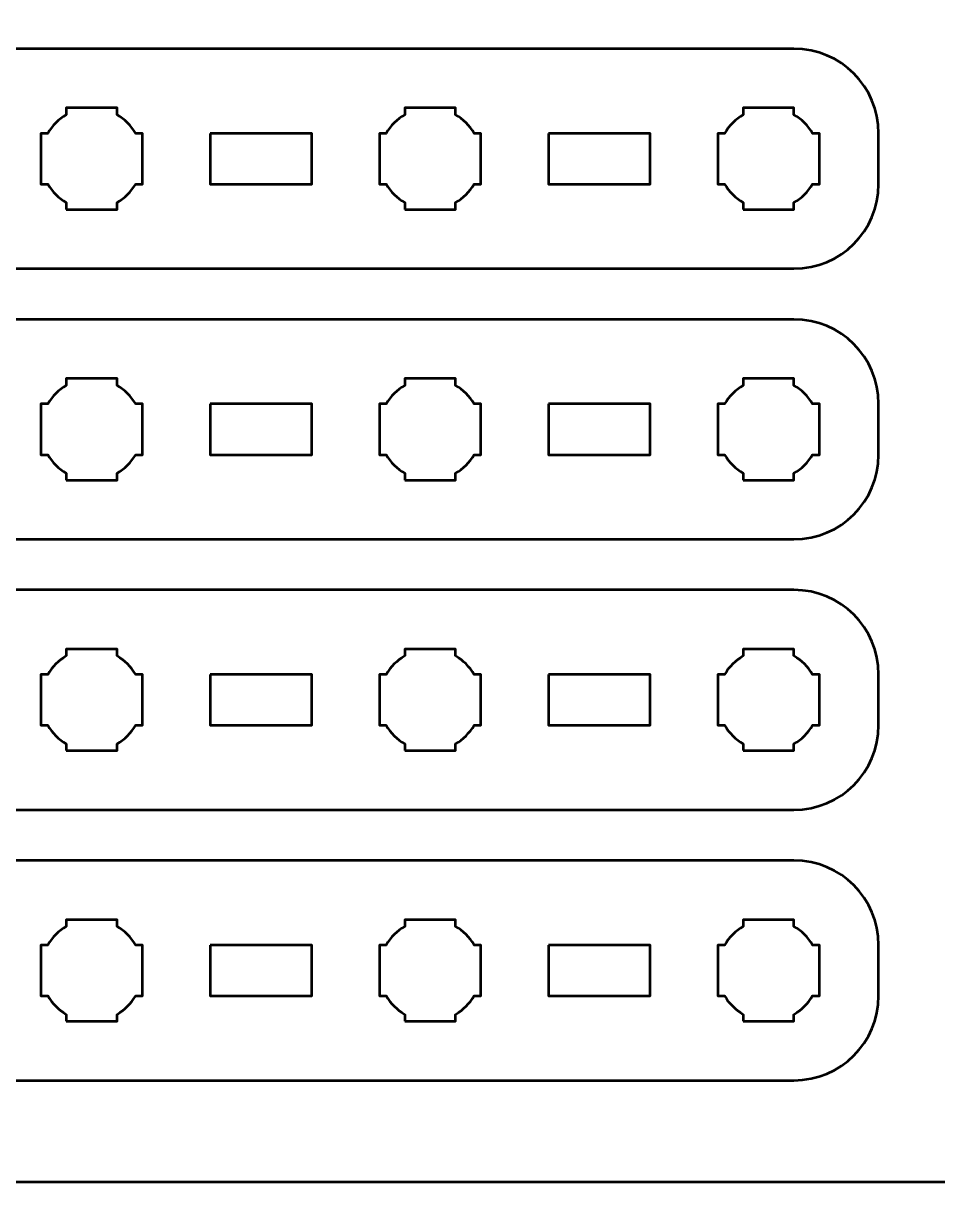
# Model space of a CAD drawing. Header units: centimetres. Extents: x -21 to 0, y -29.7 to 0.
# Drawn here: x -15.91 to -10.5, y -29.7 to -22.85 of the extents above; entities that cross this region are included whole.
import ezdxf

# ---------------------------------------------------------------- set-up
doc = ezdxf.new("R2010")
doc.units = ezdxf.units.CM
doc.header["$MEASUREMENT"] = 0
doc.layers.add('Layer 1', color=7, linetype='Continuous')

msp = doc.modelspace()

# ---------------------------------------------------------------- linework, layer by layer
at = {"layer": 'Layer 1', "color": 1, "lineweight": 53}
msp.add_open_spline([(-21.00003, -29.19995), (-21.00003, -29.19995), (-21.00003, -5.89992), (-21.00003, -5.89992), (-21.00003, -5.89992), (-21.00003, -5.81709), (-20.93286, -5.74992), (-20.85003, -5.74992), (-20.85003, -5.74992), (-20.7672, -5.74992), (-20.70003, -5.68275), (-20.70003, -5.59992), (-20.70003, -5.59992), (-20.70003, -5.51709), (-20.7672, -5.44992), (-20.85003, -5.44992), (-20.85003, -5.44992), (-20.93286, -5.44992), (-21.00003, -5.38275), (-21.00003, -5.29992), (-21.00003, -5.29992), (-21.00003, -5.21709), (-20.93286, -5.14992), (-20.85003, -5.14992), (-20.85003, -5.14992), (-20.7672, -5.14992), (-20.70003, -5.08275), (-20.70003, -4.99992), (-20.70003, -4.99992), (-20.70003, -4.91709), (-20.7672, -4.84992), (-20.85003, -4.84992), (-20.85003, -4.84992), (-20.93286, -4.84992), (-21.00003, -4.78275), (-21.00003, -4.69992), (-21.00003, -4.69992), (-21.00003, -4.61709), (-20.93286, -4.54992), (-20.85003, -4.54992), (-20.85003, -4.54992), (-20.7672, -4.54992), (-20.70003, -4.48275), (-20.70003, -4.39992), (-20.70003, -4.39992), (-20.70003, -4.31709), (-20.7672, -4.24992), (-20.85003, -4.24992), (-20.85003, -4.24992), (-20.93286, -4.24992), (-21.00003, -4.18275), (-21.00003, -4.09992), (-21.00003, -4.09992), (-21.00003, -4.01709), (-20.93286, -3.94992), (-20.85003, -3.94992), (-20.85003, -3.94992), (-20.7672, -3.94992), (-20.70003, -3.88275), (-20.70003, -3.79992), (-20.70003, -3.79992), (-20.70003, -3.71709), (-20.7672, -3.64992), (-20.85003, -3.64992), (-20.85003, -3.64992), (-20.93286, -3.64992), (-21.00003, -3.58275), (-21.00003, -3.49992), (-21.00003, -3.49992), (-21.00003, -3.41709), (-20.93286, -3.34992), (-20.85003, -3.34992), (-20.85003, -3.34992), (-20.7672, -3.34992), (-20.70003, -3.28275), (-20.70003, -3.19992), (-20.70003, -3.19992), (-20.70003, -3.11709), (-20.7672, -3.04992), (-20.85003, -3.04992), (-20.85003, -3.04992), (-20.93286, -3.04992), (-21.00003, -2.98275), (-21.00003, -2.89992), (-21.00003, -2.89992), (-21.00003, -2.81709), (-20.93286, -2.74992), (-20.85003, -2.74992), (-20.85003, -2.74992), (-20.7672, -2.74992), (-20.70003, -2.68275), (-20.70003, -2.59992), (-20.70003, -2.59992), (-20.70003, -2.51709), (-20.7672, -2.44992), (-20.85003, -2.44992), (-20.85003, -2.44992), (-20.93286, -2.44992), (-21.00003, -2.38275), (-21.00003, -2.29992), (-21.00003, -2.29992), (-21.00003, -2.21709), (-20.93286, -2.14992), (-20.85003, -2.14992), (-20.85003, -2.14992), (-20.7672, -2.14992), (-20.70003, -2.08275), (-20.70003, -1.99992), (-20.70003, -1.99992), (-20.70003, -1.91709), (-20.7672, -1.84992), (-20.85003, -1.84992), (-20.85003, -1.84992), (-20.93286, -1.84992), (-21.00003, -1.78275), (-21.00003, -1.69992), (-21.00003, -1.69992), (-21.00003, -1.61709), (-20.93286, -1.54992), (-20.85003, -1.54992), (-20.85003, -1.54992), (-20.7672, -1.54992), (-20.70003, -1.48275), (-20.70003, -1.39992), (-20.70003, -1.39992), (-20.70003, -1.31709), (-20.7672, -1.24992), (-20.85003, -1.24992), (-20.85003, -1.24992), (-20.93286, -1.24992), (-21.00003, -1.18275), (-21.00003, -1.09992), (-21.00003, -1.09992), (-21.00003, -1.09992), (-21.00003, -0.49992), (-21.00003, -0.49992), (-21.00003, -0.49992), (-21.00003, -0.22295), (-20.77694, 0.00004), (-20.49994, 0.00004), (-20.49994, 0.00004), (-20.49994, 0.00004), (-0.50008, 0.00004), (-0.50008, 0.00004), (-0.50008, 0.00004), (-0.22294, 0.00004), (0.00002, -0.22295), (0.00002, -0.49992), (0.00002, -0.49992), (0.00002, -0.49992), (0.00002, -29.19995), (0.00002, -29.19995), (0.00002, -29.19995), (0.00002, -29.47695), (-0.22294, -29.70004), (-0.50008, -29.70004), (-0.50008, -29.70004), (-0.50008, -29.70004), (-20.49994, -29.70004), (-20.49994, -29.70004), (-20.49994, -29.70004), (-20.77694, -29.70004), (-21.00003, -29.47695), (-21.00003, -29.19995)], degree=3, knots=[0, 0, 0, 0, 0.0243902, 0.0243902, 0.0243902, 0.0243902, 0.0487805, 0.0487805, 0.0487805, 0.0487805, 0.0731707, 0.0731707, 0.0731707, 0.0731707, 0.097561, 0.097561, 0.097561, 0.097561, 0.1219512, 0.1219512, 0.1219512, 0.1219512, 0.1463415, 0.1463415, 0.1463415, 0.1463415, 0.1707317, 0.1707317, 0.1707317, 0.1707317, 0.195122, 0.195122, 0.195122, 0.195122, 0.2195122, 0.2195122, 0.2195122, 0.2195122, 0.2439024, 0.2439024, 0.2439024, 0.2439024, 0.2682927, 0.2682927, 0.2682927, 0.2682927, 0.2926829, 0.2926829, 0.2926829, 0.2926829, 0.3170732, 0.3170732, 0.3170732, 0.3170732, 0.3414634, 0.3414634, 0.3414634, 0.3414634, 0.3658537, 0.3658537, 0.3658537, 0.3658537, 0.3902439, 0.3902439, 0.3902439, 0.3902439, 0.4146341, 0.4146341, 0.4146341, 0.4146341, 0.4390244, 0.4390244, 0.4390244, 0.4390244, 0.4634146, 0.4634146, 0.4634146, 0.4634146, 0.4878049, 0.4878049, 0.4878049, 0.4878049, 0.5121951, 0.5121951, 0.5121951, 0.5121951, 0.5365854, 0.5365854, 0.5365854, 0.5365854, 0.5609756, 0.5609756, 0.5609756, 0.5609756, 0.5853659, 0.5853659, 0.5853659, 0.5853659, 0.6097561, 0.6097561, 0.6097561, 0.6097561, 0.6341463, 0.6341463, 0.6341463, 0.6341463, 0.6585366, 0.6585366, 0.6585366, 0.6585366, 0.6829268, 0.6829268, 0.6829268, 0.6829268, 0.7073171, 0.7073171, 0.7073171, 0.7073171, 0.7317073, 0.7317073, 0.7317073, 0.7317073, 0.7560976, 0.7560976, 0.7560976, 0.7560976, 0.7804878, 0.7804878, 0.7804878, 0.7804878, 0.804878, 0.804878, 0.804878, 0.804878, 0.8292683, 0.8292683, 0.8292683, 0.8292683, 0.8536585, 0.8536585, 0.8536585, 0.8536585, 0.8780488, 0.8780488, 0.8780488, 0.8780488, 0.902439, 0.902439, 0.902439, 0.902439, 0.9268293, 0.9268293, 0.9268293, 0.9268293, 0.9512195, 0.9512195, 0.9512195, 0.9512195, 0.9756098, 0.9756098, 0.9756098, 0.9756098, 1, 1, 1, 1], dxfattribs=at)
at = {"layer": 'Layer 1', "color": 114, "lineweight": 53}
for points in [[(-19.64996, -22.99999), (-19.64996, -22.99999), (-11.35006, -22.99999), (-11.35006, -22.99999), (-11.35006, -22.99999), (-11.07306, -22.99999), (-10.84996, -23.22308), (-10.84996, -23.50008), (-10.84996, -23.50008), (-10.84996, -23.50008), (-10.84996, -23.80009), (-10.84996, -23.80009), (-10.84996, -23.80009), (-10.84996, -24.07705), (-11.07306, -24.30001), (-11.35006, -24.30001), (-11.35006, -24.30001), (-11.35006, -24.30001), (-19.64996, -24.30001), (-19.64996, -24.30001), (-19.64996, -24.30001), (-19.92696, -24.30001), (-20.15006, -24.07705), (-20.15006, -23.80009), (-20.15006, -23.80009), (-20.15006, -23.80009), (-20.15006, -23.50008), (-20.15006, -23.50008), (-20.15006, -23.50008), (-20.15006, -23.22308), (-19.92696, -22.99999), (-19.64996, -22.99999)], [(-19.64996, -24.59999), (-19.64996, -24.59999), (-11.35006, -24.59999), (-11.35006, -24.59999), (-11.35006, -24.59999), (-11.07306, -24.59999), (-10.84996, -24.82308), (-10.84996, -25.10008), (-10.84996, -25.10008), (-10.84996, -25.10008), (-10.84996, -25.40009), (-10.84996, -25.40009), (-10.84996, -25.40009), (-10.84996, -25.67705), (-11.07306, -25.90001), (-11.35006, -25.90001), (-11.35006, -25.90001), (-11.35006, -25.90001), (-19.64996, -25.90001), (-19.64996, -25.90001), (-19.64996, -25.90001), (-19.92696, -25.90001), (-20.15006, -25.67705), (-20.15006, -25.40009), (-20.15006, -25.40009), (-20.15006, -25.40009), (-20.15006, -25.10008), (-20.15006, -25.10008), (-20.15006, -25.10008), (-20.15006, -24.82308), (-19.92696, -24.59999), (-19.64996, -24.59999)], [(-19.64996, -26.19999), (-19.64996, -26.19999), (-11.35006, -26.19999), (-11.35006, -26.19999), (-11.35006, -26.19999), (-11.07306, -26.19999), (-10.84996, -26.42308), (-10.84996, -26.70008), (-10.84996, -26.70008), (-10.84996, -26.70008), (-10.84996, -27.00009), (-10.84996, -27.00009), (-10.84996, -27.00009), (-10.84996, -27.27705), (-11.07306, -27.50001), (-11.35006, -27.50001), (-11.35006, -27.50001), (-11.35006, -27.50001), (-19.64996, -27.50001), (-19.64996, -27.50001), (-19.64996, -27.50001), (-19.92696, -27.50001), (-20.15006, -27.27705), (-20.15006, -27.00009), (-20.15006, -27.00009), (-20.15006, -27.00009), (-20.15006, -26.70008), (-20.15006, -26.70008), (-20.15006, -26.70008), (-20.15006, -26.42308), (-19.92696, -26.19999), (-19.64996, -26.19999)], [(-19.64996, -27.79999), (-19.64996, -27.79999), (-11.35006, -27.79999), (-11.35006, -27.79999), (-11.35006, -27.79999), (-11.07306, -27.79999), (-10.84996, -28.02308), (-10.84996, -28.30008), (-10.84996, -28.30008), (-10.84996, -28.30008), (-10.84996, -28.60009), (-10.84996, -28.60009), (-10.84996, -28.60009), (-10.84996, -28.87705), (-11.07306, -29.10001), (-11.35006, -29.10001), (-11.35006, -29.10001), (-11.35006, -29.10001), (-19.64996, -29.10001), (-19.64996, -29.10001), (-19.64996, -29.10001), (-19.92696, -29.10001), (-20.15006, -28.87705), (-20.15006, -28.60009), (-20.15006, -28.60009), (-20.15006, -28.60009), (-20.15006, -28.30008), (-20.15006, -28.30008), (-20.15006, -28.30008), (-20.15006, -28.02308), (-19.92696, -27.79999), (-19.64996, -27.79999)]]:
    msp.add_open_spline(points, degree=3, knots=[0, 0, 0, 0, 0.125, 0.125, 0.125, 0.125, 0.25, 0.25, 0.25, 0.25, 0.375, 0.375, 0.375, 0.375, 0.5, 0.5, 0.5, 0.5, 0.625, 0.625, 0.625, 0.625, 0.75, 0.75, 0.75, 0.75, 0.875, 0.875, 0.875, 0.875, 1, 1, 1, 1], dxfattribs=at)
at = {"layer": 'Layer 1', "lineweight": 53}
for points, knots in [([(-15.6501, -23.95002), (-15.6501, -23.95002), (-15.6501, -23.90991), (-15.6501, -23.90991), (-15.6501, -23.90991), (-15.69557, -23.88359), (-15.73346, -23.84556), (-15.75992, -23.80009), (-15.75992, -23.80009), (-15.75992, -23.80009), (-15.80003, -23.80009), (-15.80003, -23.80009), (-15.80003, -23.80009), (-15.80003, -23.80009), (-15.80003, -23.65001), (-15.80003, -23.65001), (-15.80003, -23.65001), (-15.80003, -23.65001), (-15.80003, -23.50008), (-15.80003, -23.50008), (-15.80003, -23.50008), (-15.80003, -23.50008), (-15.75992, -23.50008), (-15.75992, -23.50008), (-15.75992, -23.50008), (-15.73346, -23.45447), (-15.69557, -23.41655), (-15.6501, -23.39023), (-15.6501, -23.39023), (-15.6501, -23.39023), (-15.6501, -23.35001), (-15.6501, -23.35001), (-15.6501, -23.35001), (-15.6501, -23.35001), (-15.50002, -23.35001), (-15.50002, -23.35001), (-15.50002, -23.35001), (-15.50002, -23.35001), (-15.3501, -23.35001), (-15.3501, -23.35001), (-15.3501, -23.35001), (-15.3501, -23.35001), (-15.3501, -23.39023), (-15.3501, -23.39023), (-15.3501, -23.39023), (-15.30449, -23.41655), (-15.26657, -23.45447), (-15.24025, -23.50008), (-15.24025, -23.50008), (-15.24025, -23.50008), (-15.20003, -23.50008), (-15.20003, -23.50008), (-15.20003, -23.50008), (-15.20003, -23.50008), (-15.20003, -23.65001), (-15.20003, -23.65001), (-15.20003, -23.65001), (-15.20003, -23.65001), (-15.20003, -23.80009), (-15.20003, -23.80009), (-15.20003, -23.80009), (-15.20003, -23.80009), (-15.24025, -23.80009), (-15.24025, -23.80009), (-15.24025, -23.80009), (-15.26657, -23.84556), (-15.30449, -23.88359), (-15.3501, -23.90991), (-15.3501, -23.90991), (-15.3501, -23.90991), (-15.3501, -23.95002), (-15.3501, -23.95002), (-15.3501, -23.95002), (-15.3501, -23.95002), (-15.50002, -23.95002), (-15.50002, -23.95002), (-15.50002, -23.95002), (-15.50002, -23.95002), (-15.6501, -23.95002), (-15.6501, -23.95002)], [0, 0, 0, 0, 0.05, 0.05, 0.05, 0.05, 0.1, 0.1, 0.1, 0.1, 0.15, 0.15, 0.15, 0.15, 0.2, 0.2, 0.2, 0.2, 0.25, 0.25, 0.25, 0.25, 0.3, 0.3, 0.3, 0.3, 0.35, 0.35, 0.35, 0.35, 0.4, 0.4, 0.4, 0.4, 0.45, 0.45, 0.45, 0.45, 0.5, 0.5, 0.5, 0.5, 0.55, 0.55, 0.55, 0.55, 0.6, 0.6, 0.6, 0.6, 0.65, 0.65, 0.65, 0.65, 0.7, 0.7, 0.7, 0.7, 0.75, 0.75, 0.75, 0.75, 0.8, 0.8, 0.8, 0.8, 0.85, 0.85, 0.85, 0.85, 0.9, 0.9, 0.9, 0.9, 0.95, 0.95, 0.95, 0.95, 1, 1, 1, 1]), ([(-13.65, -23.95002), (-13.65, -23.95002), (-13.65, -23.90991), (-13.65, -23.90991), (-13.65, -23.90991), (-13.69561, -23.88359), (-13.7335, -23.84556), (-13.75982, -23.80009), (-13.75982, -23.80009), (-13.75982, -23.80009), (-13.80007, -23.80009), (-13.80007, -23.80009), (-13.80007, -23.80009), (-13.80007, -23.80009), (-13.80007, -23.65001), (-13.80007, -23.65001), (-13.80007, -23.65001), (-13.80007, -23.65001), (-13.80007, -23.50008), (-13.80007, -23.50008), (-13.80007, -23.50008), (-13.80007, -23.50008), (-13.75982, -23.50008), (-13.75982, -23.50008), (-13.75982, -23.50008), (-13.7335, -23.45447), (-13.69561, -23.41655), (-13.65, -23.39023), (-13.65, -23.39023), (-13.65, -23.39023), (-13.65, -23.35001), (-13.65, -23.35001), (-13.65, -23.35001), (-13.65, -23.35001), (-13.50007, -23.35001), (-13.50007, -23.35001), (-13.50007, -23.35001), (-13.50007, -23.35001), (-13.34999, -23.35001), (-13.34999, -23.35001), (-13.34999, -23.35001), (-13.34999, -23.35001), (-13.34999, -23.39023), (-13.34999, -23.39023), (-13.34999, -23.39023), (-13.30452, -23.41655), (-13.26649, -23.45447), (-13.24017, -23.50008), (-13.24017, -23.50008), (-13.24017, -23.50008), (-13.20006, -23.50008), (-13.20006, -23.50008), (-13.20006, -23.50008), (-13.20006, -23.50008), (-13.20006, -23.65001), (-13.20006, -23.65001), (-13.20006, -23.65001), (-13.20006, -23.65001), (-13.20006, -23.80009), (-13.20006, -23.80009), (-13.20006, -23.80009), (-13.20006, -23.80009), (-13.24017, -23.80009), (-13.24017, -23.80009), (-13.24017, -23.80009), (-13.26649, -23.84556), (-13.30452, -23.88359), (-13.34999, -23.90991), (-13.34999, -23.90991), (-13.34999, -23.90991), (-13.34999, -23.95002), (-13.34999, -23.95002), (-13.34999, -23.95002), (-13.34999, -23.95002), (-13.50007, -23.95002), (-13.50007, -23.95002), (-13.50007, -23.95002), (-13.50007, -23.95002), (-13.65, -23.95002), (-13.65, -23.95002)], [0, 0, 0, 0, 0.05, 0.05, 0.05, 0.05, 0.1, 0.1, 0.1, 0.1, 0.15, 0.15, 0.15, 0.15, 0.2, 0.2, 0.2, 0.2, 0.25, 0.25, 0.25, 0.25, 0.3, 0.3, 0.3, 0.3, 0.35, 0.35, 0.35, 0.35, 0.4, 0.4, 0.4, 0.4, 0.45, 0.45, 0.45, 0.45, 0.5, 0.5, 0.5, 0.5, 0.55, 0.55, 0.55, 0.55, 0.6, 0.6, 0.6, 0.6, 0.65, 0.65, 0.65, 0.65, 0.7, 0.7, 0.7, 0.7, 0.75, 0.75, 0.75, 0.75, 0.8, 0.8, 0.8, 0.8, 0.85, 0.85, 0.85, 0.85, 0.9, 0.9, 0.9, 0.9, 0.95, 0.95, 0.95, 0.95, 1, 1, 1, 1]), ([(-11.65006, -23.95002), (-11.65006, -23.95002), (-11.65006, -23.90991), (-11.65006, -23.90991), (-11.65006, -23.90991), (-11.69554, -23.88359), (-11.73357, -23.84556), (-11.75988, -23.80009), (-11.75988, -23.80009), (-11.75988, -23.80009), (-11.79999, -23.80009), (-11.79999, -23.80009), (-11.79999, -23.80009), (-11.79999, -23.80009), (-11.79999, -23.65001), (-11.79999, -23.65001), (-11.79999, -23.65001), (-11.79999, -23.65001), (-11.79999, -23.50008), (-11.79999, -23.50008), (-11.79999, -23.50008), (-11.79999, -23.50008), (-11.75988, -23.50008), (-11.75988, -23.50008), (-11.75988, -23.50008), (-11.73357, -23.45447), (-11.69554, -23.41655), (-11.65006, -23.39023), (-11.65006, -23.39023), (-11.65006, -23.39023), (-11.65006, -23.35001), (-11.65006, -23.35001), (-11.65006, -23.35001), (-11.65006, -23.35001), (-11.49999, -23.35001), (-11.49999, -23.35001), (-11.49999, -23.35001), (-11.49999, -23.35001), (-11.35006, -23.35001), (-11.35006, -23.35001), (-11.35006, -23.35001), (-11.35006, -23.35001), (-11.35006, -23.39023), (-11.35006, -23.39023), (-11.35006, -23.39023), (-11.30445, -23.41655), (-11.26656, -23.45447), (-11.24024, -23.50008), (-11.24024, -23.50008), (-11.24024, -23.50008), (-11.19999, -23.50008), (-11.19999, -23.50008), (-11.19999, -23.50008), (-11.19999, -23.50008), (-11.19999, -23.65001), (-11.19999, -23.65001), (-11.19999, -23.65001), (-11.19999, -23.65001), (-11.19999, -23.80009), (-11.19999, -23.80009), (-11.19999, -23.80009), (-11.19999, -23.80009), (-11.24024, -23.80009), (-11.24024, -23.80009), (-11.24024, -23.80009), (-11.26656, -23.84556), (-11.30445, -23.88359), (-11.35006, -23.90991), (-11.35006, -23.90991), (-11.35006, -23.90991), (-11.35006, -23.95002), (-11.35006, -23.95002), (-11.35006, -23.95002), (-11.35006, -23.95002), (-11.49999, -23.95002), (-11.49999, -23.95002), (-11.49999, -23.95002), (-11.49999, -23.95002), (-11.65006, -23.95002), (-11.65006, -23.95002)], [0, 0, 0, 0, 0.05, 0.05, 0.05, 0.05, 0.1, 0.1, 0.1, 0.1, 0.15, 0.15, 0.15, 0.15, 0.2, 0.2, 0.2, 0.2, 0.25, 0.25, 0.25, 0.25, 0.3, 0.3, 0.3, 0.3, 0.35, 0.35, 0.35, 0.35, 0.4, 0.4, 0.4, 0.4, 0.45, 0.45, 0.45, 0.45, 0.5, 0.5, 0.5, 0.5, 0.55, 0.55, 0.55, 0.55, 0.6, 0.6, 0.6, 0.6, 0.65, 0.65, 0.65, 0.65, 0.7, 0.7, 0.7, 0.7, 0.75, 0.75, 0.75, 0.75, 0.8, 0.8, 0.8, 0.8, 0.85, 0.85, 0.85, 0.85, 0.9, 0.9, 0.9, 0.9, 0.95, 0.95, 0.95, 0.95, 1, 1, 1, 1]), ([(-14.79998, -23.50008), (-14.79998, -23.50008), (-14.19998, -23.50008), (-14.19998, -23.50008), (-14.19998, -23.50008), (-14.19998, -23.50008), (-14.19998, -23.80009), (-14.19998, -23.80009), (-14.19998, -23.80009), (-14.19998, -23.80009), (-14.79998, -23.80009), (-14.79998, -23.80009), (-14.79998, -23.80009), (-14.79998, -23.80009), (-14.79998, -23.50008), (-14.79998, -23.50008)], [0, 0, 0, 0, 0.25, 0.25, 0.25, 0.25, 0.5, 0.5, 0.5, 0.5, 0.75, 0.75, 0.75, 0.75, 1, 1, 1, 1]), ([(-12.80001, -23.50008), (-12.80001, -23.50008), (-12.20001, -23.50008), (-12.20001, -23.50008), (-12.20001, -23.50008), (-12.20001, -23.50008), (-12.20001, -23.80009), (-12.20001, -23.80009), (-12.20001, -23.80009), (-12.20001, -23.80009), (-12.80001, -23.80009), (-12.80001, -23.80009), (-12.80001, -23.80009), (-12.80001, -23.80009), (-12.80001, -23.50008), (-12.80001, -23.50008)], [0, 0, 0, 0, 0.25, 0.25, 0.25, 0.25, 0.5, 0.5, 0.5, 0.5, 0.75, 0.75, 0.75, 0.75, 1, 1, 1, 1]), ([(-15.6501, -25.55002), (-15.6501, -25.55002), (-15.6501, -25.50991), (-15.6501, -25.50991), (-15.6501, -25.50991), (-15.69557, -25.48359), (-15.73346, -25.44556), (-15.75992, -25.40009), (-15.75992, -25.40009), (-15.75992, -25.40009), (-15.80003, -25.40009), (-15.80003, -25.40009), (-15.80003, -25.40009), (-15.80003, -25.40009), (-15.80003, -25.25001), (-15.80003, -25.25001), (-15.80003, -25.25001), (-15.80003, -25.25001), (-15.80003, -25.10008), (-15.80003, -25.10008), (-15.80003, -25.10008), (-15.80003, -25.10008), (-15.75992, -25.10008), (-15.75992, -25.10008), (-15.75992, -25.10008), (-15.73346, -25.05447), (-15.69557, -25.01655), (-15.6501, -24.99023), (-15.6501, -24.99023), (-15.6501, -24.99023), (-15.6501, -24.95001), (-15.6501, -24.95001), (-15.6501, -24.95001), (-15.6501, -24.95001), (-15.50002, -24.95001), (-15.50002, -24.95001), (-15.50002, -24.95001), (-15.50002, -24.95001), (-15.3501, -24.95001), (-15.3501, -24.95001), (-15.3501, -24.95001), (-15.3501, -24.95001), (-15.3501, -24.99023), (-15.3501, -24.99023), (-15.3501, -24.99023), (-15.30449, -25.01655), (-15.26657, -25.05447), (-15.24025, -25.10008), (-15.24025, -25.10008), (-15.24025, -25.10008), (-15.20003, -25.10008), (-15.20003, -25.10008), (-15.20003, -25.10008), (-15.20003, -25.10008), (-15.20003, -25.25001), (-15.20003, -25.25001), (-15.20003, -25.25001), (-15.20003, -25.25001), (-15.20003, -25.40009), (-15.20003, -25.40009), (-15.20003, -25.40009), (-15.20003, -25.40009), (-15.24025, -25.40009), (-15.24025, -25.40009), (-15.24025, -25.40009), (-15.26657, -25.44556), (-15.30449, -25.48359), (-15.3501, -25.50991), (-15.3501, -25.50991), (-15.3501, -25.50991), (-15.3501, -25.55002), (-15.3501, -25.55002), (-15.3501, -25.55002), (-15.3501, -25.55002), (-15.50002, -25.55002), (-15.50002, -25.55002), (-15.50002, -25.55002), (-15.50002, -25.55002), (-15.6501, -25.55002), (-15.6501, -25.55002)], [0, 0, 0, 0, 0.05, 0.05, 0.05, 0.05, 0.1, 0.1, 0.1, 0.1, 0.15, 0.15, 0.15, 0.15, 0.2, 0.2, 0.2, 0.2, 0.25, 0.25, 0.25, 0.25, 0.3, 0.3, 0.3, 0.3, 0.35, 0.35, 0.35, 0.35, 0.4, 0.4, 0.4, 0.4, 0.45, 0.45, 0.45, 0.45, 0.5, 0.5, 0.5, 0.5, 0.55, 0.55, 0.55, 0.55, 0.6, 0.6, 0.6, 0.6, 0.65, 0.65, 0.65, 0.65, 0.7, 0.7, 0.7, 0.7, 0.75, 0.75, 0.75, 0.75, 0.8, 0.8, 0.8, 0.8, 0.85, 0.85, 0.85, 0.85, 0.9, 0.9, 0.9, 0.9, 0.95, 0.95, 0.95, 0.95, 1, 1, 1, 1]), ([(-13.65, -25.55002), (-13.65, -25.55002), (-13.65, -25.50991), (-13.65, -25.50991), (-13.65, -25.50991), (-13.69561, -25.48359), (-13.7335, -25.44556), (-13.75982, -25.40009), (-13.75982, -25.40009), (-13.75982, -25.40009), (-13.80007, -25.40009), (-13.80007, -25.40009), (-13.80007, -25.40009), (-13.80007, -25.40009), (-13.80007, -25.25001), (-13.80007, -25.25001), (-13.80007, -25.25001), (-13.80007, -25.25001), (-13.80007, -25.10008), (-13.80007, -25.10008), (-13.80007, -25.10008), (-13.80007, -25.10008), (-13.75982, -25.10008), (-13.75982, -25.10008), (-13.75982, -25.10008), (-13.7335, -25.05447), (-13.69561, -25.01655), (-13.65, -24.99023), (-13.65, -24.99023), (-13.65, -24.99023), (-13.65, -24.95001), (-13.65, -24.95001), (-13.65, -24.95001), (-13.65, -24.95001), (-13.50007, -24.95001), (-13.50007, -24.95001), (-13.50007, -24.95001), (-13.50007, -24.95001), (-13.34999, -24.95001), (-13.34999, -24.95001), (-13.34999, -24.95001), (-13.34999, -24.95001), (-13.34999, -24.99023), (-13.34999, -24.99023), (-13.34999, -24.99023), (-13.30452, -25.01655), (-13.26649, -25.05447), (-13.24017, -25.10008), (-13.24017, -25.10008), (-13.24017, -25.10008), (-13.20006, -25.10008), (-13.20006, -25.10008), (-13.20006, -25.10008), (-13.20006, -25.10008), (-13.20006, -25.25001), (-13.20006, -25.25001), (-13.20006, -25.25001), (-13.20006, -25.25001), (-13.20006, -25.40009), (-13.20006, -25.40009), (-13.20006, -25.40009), (-13.20006, -25.40009), (-13.24017, -25.40009), (-13.24017, -25.40009), (-13.24017, -25.40009), (-13.26649, -25.44556), (-13.30452, -25.48359), (-13.34999, -25.50991), (-13.34999, -25.50991), (-13.34999, -25.50991), (-13.34999, -25.55002), (-13.34999, -25.55002), (-13.34999, -25.55002), (-13.34999, -25.55002), (-13.50007, -25.55002), (-13.50007, -25.55002), (-13.50007, -25.55002), (-13.50007, -25.55002), (-13.65, -25.55002), (-13.65, -25.55002)], [0, 0, 0, 0, 0.05, 0.05, 0.05, 0.05, 0.1, 0.1, 0.1, 0.1, 0.15, 0.15, 0.15, 0.15, 0.2, 0.2, 0.2, 0.2, 0.25, 0.25, 0.25, 0.25, 0.3, 0.3, 0.3, 0.3, 0.35, 0.35, 0.35, 0.35, 0.4, 0.4, 0.4, 0.4, 0.45, 0.45, 0.45, 0.45, 0.5, 0.5, 0.5, 0.5, 0.55, 0.55, 0.55, 0.55, 0.6, 0.6, 0.6, 0.6, 0.65, 0.65, 0.65, 0.65, 0.7, 0.7, 0.7, 0.7, 0.75, 0.75, 0.75, 0.75, 0.8, 0.8, 0.8, 0.8, 0.85, 0.85, 0.85, 0.85, 0.9, 0.9, 0.9, 0.9, 0.95, 0.95, 0.95, 0.95, 1, 1, 1, 1]), ([(-11.65006, -25.55002), (-11.65006, -25.55002), (-11.65006, -25.50991), (-11.65006, -25.50991), (-11.65006, -25.50991), (-11.69554, -25.48359), (-11.73357, -25.44556), (-11.75988, -25.40009), (-11.75988, -25.40009), (-11.75988, -25.40009), (-11.79999, -25.40009), (-11.79999, -25.40009), (-11.79999, -25.40009), (-11.79999, -25.40009), (-11.79999, -25.25001), (-11.79999, -25.25001), (-11.79999, -25.25001), (-11.79999, -25.25001), (-11.79999, -25.10008), (-11.79999, -25.10008), (-11.79999, -25.10008), (-11.79999, -25.10008), (-11.75988, -25.10008), (-11.75988, -25.10008), (-11.75988, -25.10008), (-11.73357, -25.05447), (-11.69554, -25.01655), (-11.65006, -24.99023), (-11.65006, -24.99023), (-11.65006, -24.99023), (-11.65006, -24.95001), (-11.65006, -24.95001), (-11.65006, -24.95001), (-11.65006, -24.95001), (-11.49999, -24.95001), (-11.49999, -24.95001), (-11.49999, -24.95001), (-11.49999, -24.95001), (-11.35006, -24.95001), (-11.35006, -24.95001), (-11.35006, -24.95001), (-11.35006, -24.95001), (-11.35006, -24.99023), (-11.35006, -24.99023), (-11.35006, -24.99023), (-11.30445, -25.01655), (-11.26656, -25.05447), (-11.24024, -25.10008), (-11.24024, -25.10008), (-11.24024, -25.10008), (-11.19999, -25.10008), (-11.19999, -25.10008), (-11.19999, -25.10008), (-11.19999, -25.10008), (-11.19999, -25.25001), (-11.19999, -25.25001), (-11.19999, -25.25001), (-11.19999, -25.25001), (-11.19999, -25.40009), (-11.19999, -25.40009), (-11.19999, -25.40009), (-11.19999, -25.40009), (-11.24024, -25.40009), (-11.24024, -25.40009), (-11.24024, -25.40009), (-11.26656, -25.44556), (-11.30445, -25.48359), (-11.35006, -25.50991), (-11.35006, -25.50991), (-11.35006, -25.50991), (-11.35006, -25.55002), (-11.35006, -25.55002), (-11.35006, -25.55002), (-11.35006, -25.55002), (-11.49999, -25.55002), (-11.49999, -25.55002), (-11.49999, -25.55002), (-11.49999, -25.55002), (-11.65006, -25.55002), (-11.65006, -25.55002)], [0, 0, 0, 0, 0.05, 0.05, 0.05, 0.05, 0.1, 0.1, 0.1, 0.1, 0.15, 0.15, 0.15, 0.15, 0.2, 0.2, 0.2, 0.2, 0.25, 0.25, 0.25, 0.25, 0.3, 0.3, 0.3, 0.3, 0.35, 0.35, 0.35, 0.35, 0.4, 0.4, 0.4, 0.4, 0.45, 0.45, 0.45, 0.45, 0.5, 0.5, 0.5, 0.5, 0.55, 0.55, 0.55, 0.55, 0.6, 0.6, 0.6, 0.6, 0.65, 0.65, 0.65, 0.65, 0.7, 0.7, 0.7, 0.7, 0.75, 0.75, 0.75, 0.75, 0.8, 0.8, 0.8, 0.8, 0.85, 0.85, 0.85, 0.85, 0.9, 0.9, 0.9, 0.9, 0.95, 0.95, 0.95, 0.95, 1, 1, 1, 1]), ([(-14.79998, -25.10008), (-14.79998, -25.10008), (-14.19998, -25.10008), (-14.19998, -25.10008), (-14.19998, -25.10008), (-14.19998, -25.10008), (-14.19998, -25.40009), (-14.19998, -25.40009), (-14.19998, -25.40009), (-14.19998, -25.40009), (-14.79998, -25.40009), (-14.79998, -25.40009), (-14.79998, -25.40009), (-14.79998, -25.40009), (-14.79998, -25.10008), (-14.79998, -25.10008)], [0, 0, 0, 0, 0.25, 0.25, 0.25, 0.25, 0.5, 0.5, 0.5, 0.5, 0.75, 0.75, 0.75, 0.75, 1, 1, 1, 1]), ([(-12.80001, -25.10008), (-12.80001, -25.10008), (-12.20001, -25.10008), (-12.20001, -25.10008), (-12.20001, -25.10008), (-12.20001, -25.10008), (-12.20001, -25.40009), (-12.20001, -25.40009), (-12.20001, -25.40009), (-12.20001, -25.40009), (-12.80001, -25.40009), (-12.80001, -25.40009), (-12.80001, -25.40009), (-12.80001, -25.40009), (-12.80001, -25.10008), (-12.80001, -25.10008)], [0, 0, 0, 0, 0.25, 0.25, 0.25, 0.25, 0.5, 0.5, 0.5, 0.5, 0.75, 0.75, 0.75, 0.75, 1, 1, 1, 1]), ([(-15.6501, -27.15002), (-15.6501, -27.15002), (-15.6501, -27.10991), (-15.6501, -27.10991), (-15.6501, -27.10991), (-15.69557, -27.08359), (-15.73346, -27.04556), (-15.75992, -27.00009), (-15.75992, -27.00009), (-15.75992, -27.00009), (-15.80003, -27.00009), (-15.80003, -27.00009), (-15.80003, -27.00009), (-15.80003, -27.00009), (-15.80003, -26.85001), (-15.80003, -26.85001), (-15.80003, -26.85001), (-15.80003, -26.85001), (-15.80003, -26.70008), (-15.80003, -26.70008), (-15.80003, -26.70008), (-15.80003, -26.70008), (-15.75992, -26.70008), (-15.75992, -26.70008), (-15.75992, -26.70008), (-15.73346, -26.65447), (-15.69557, -26.61655), (-15.6501, -26.59023), (-15.6501, -26.59023), (-15.6501, -26.59023), (-15.6501, -26.55001), (-15.6501, -26.55001), (-15.6501, -26.55001), (-15.6501, -26.55001), (-15.50002, -26.55001), (-15.50002, -26.55001), (-15.50002, -26.55001), (-15.50002, -26.55001), (-15.3501, -26.55001), (-15.3501, -26.55001), (-15.3501, -26.55001), (-15.3501, -26.55001), (-15.3501, -26.59023), (-15.3501, -26.59023), (-15.3501, -26.59023), (-15.30449, -26.61655), (-15.26657, -26.65447), (-15.24025, -26.70008), (-15.24025, -26.70008), (-15.24025, -26.70008), (-15.20003, -26.70008), (-15.20003, -26.70008), (-15.20003, -26.70008), (-15.20003, -26.70008), (-15.20003, -26.85001), (-15.20003, -26.85001), (-15.20003, -26.85001), (-15.20003, -26.85001), (-15.20003, -27.00009), (-15.20003, -27.00009), (-15.20003, -27.00009), (-15.20003, -27.00009), (-15.24025, -27.00009), (-15.24025, -27.00009), (-15.24025, -27.00009), (-15.26657, -27.04556), (-15.30449, -27.08359), (-15.3501, -27.10991), (-15.3501, -27.10991), (-15.3501, -27.10991), (-15.3501, -27.15002), (-15.3501, -27.15002), (-15.3501, -27.15002), (-15.3501, -27.15002), (-15.50002, -27.15002), (-15.50002, -27.15002), (-15.50002, -27.15002), (-15.50002, -27.15002), (-15.6501, -27.15002), (-15.6501, -27.15002)], [0, 0, 0, 0, 0.05, 0.05, 0.05, 0.05, 0.1, 0.1, 0.1, 0.1, 0.15, 0.15, 0.15, 0.15, 0.2, 0.2, 0.2, 0.2, 0.25, 0.25, 0.25, 0.25, 0.3, 0.3, 0.3, 0.3, 0.35, 0.35, 0.35, 0.35, 0.4, 0.4, 0.4, 0.4, 0.45, 0.45, 0.45, 0.45, 0.5, 0.5, 0.5, 0.5, 0.55, 0.55, 0.55, 0.55, 0.6, 0.6, 0.6, 0.6, 0.65, 0.65, 0.65, 0.65, 0.7, 0.7, 0.7, 0.7, 0.75, 0.75, 0.75, 0.75, 0.8, 0.8, 0.8, 0.8, 0.85, 0.85, 0.85, 0.85, 0.9, 0.9, 0.9, 0.9, 0.95, 0.95, 0.95, 0.95, 1, 1, 1, 1]), ([(-13.65, -27.15002), (-13.65, -27.15002), (-13.65, -27.10991), (-13.65, -27.10991), (-13.65, -27.10991), (-13.69561, -27.08359), (-13.7335, -27.04556), (-13.75982, -27.00009), (-13.75982, -27.00009), (-13.75982, -27.00009), (-13.80007, -27.00009), (-13.80007, -27.00009), (-13.80007, -27.00009), (-13.80007, -27.00009), (-13.80007, -26.85001), (-13.80007, -26.85001), (-13.80007, -26.85001), (-13.80007, -26.85001), (-13.80007, -26.70008), (-13.80007, -26.70008), (-13.80007, -26.70008), (-13.80007, -26.70008), (-13.75982, -26.70008), (-13.75982, -26.70008), (-13.75982, -26.70008), (-13.7335, -26.65447), (-13.69561, -26.61655), (-13.65, -26.59023), (-13.65, -26.59023), (-13.65, -26.59023), (-13.65, -26.55001), (-13.65, -26.55001), (-13.65, -26.55001), (-13.65, -26.55001), (-13.50007, -26.55001), (-13.50007, -26.55001), (-13.50007, -26.55001), (-13.50007, -26.55001), (-13.34999, -26.55001), (-13.34999, -26.55001), (-13.34999, -26.55001), (-13.34999, -26.55001), (-13.34999, -26.59023), (-13.34999, -26.59023), (-13.34999, -26.59023), (-13.30452, -26.61655), (-13.26649, -26.65447), (-13.24017, -26.70008), (-13.24017, -26.70008), (-13.24017, -26.70008), (-13.20006, -26.70008), (-13.20006, -26.70008), (-13.20006, -26.70008), (-13.20006, -26.70008), (-13.20006, -26.85001), (-13.20006, -26.85001), (-13.20006, -26.85001), (-13.20006, -26.85001), (-13.20006, -27.00009), (-13.20006, -27.00009), (-13.20006, -27.00009), (-13.20006, -27.00009), (-13.24017, -27.00009), (-13.24017, -27.00009), (-13.24017, -27.00009), (-13.26649, -27.04556), (-13.30452, -27.08359), (-13.34999, -27.10991), (-13.34999, -27.10991), (-13.34999, -27.10991), (-13.34999, -27.15002), (-13.34999, -27.15002), (-13.34999, -27.15002), (-13.34999, -27.15002), (-13.50007, -27.15002), (-13.50007, -27.15002), (-13.50007, -27.15002), (-13.50007, -27.15002), (-13.65, -27.15002), (-13.65, -27.15002)], [0, 0, 0, 0, 0.05, 0.05, 0.05, 0.05, 0.1, 0.1, 0.1, 0.1, 0.15, 0.15, 0.15, 0.15, 0.2, 0.2, 0.2, 0.2, 0.25, 0.25, 0.25, 0.25, 0.3, 0.3, 0.3, 0.3, 0.35, 0.35, 0.35, 0.35, 0.4, 0.4, 0.4, 0.4, 0.45, 0.45, 0.45, 0.45, 0.5, 0.5, 0.5, 0.5, 0.55, 0.55, 0.55, 0.55, 0.6, 0.6, 0.6, 0.6, 0.65, 0.65, 0.65, 0.65, 0.7, 0.7, 0.7, 0.7, 0.75, 0.75, 0.75, 0.75, 0.8, 0.8, 0.8, 0.8, 0.85, 0.85, 0.85, 0.85, 0.9, 0.9, 0.9, 0.9, 0.95, 0.95, 0.95, 0.95, 1, 1, 1, 1]), ([(-11.65006, -27.15002), (-11.65006, -27.15002), (-11.65006, -27.10991), (-11.65006, -27.10991), (-11.65006, -27.10991), (-11.69554, -27.08359), (-11.73357, -27.04556), (-11.75988, -27.00009), (-11.75988, -27.00009), (-11.75988, -27.00009), (-11.79999, -27.00009), (-11.79999, -27.00009), (-11.79999, -27.00009), (-11.79999, -27.00009), (-11.79999, -26.85001), (-11.79999, -26.85001), (-11.79999, -26.85001), (-11.79999, -26.85001), (-11.79999, -26.70008), (-11.79999, -26.70008), (-11.79999, -26.70008), (-11.79999, -26.70008), (-11.75988, -26.70008), (-11.75988, -26.70008), (-11.75988, -26.70008), (-11.73357, -26.65447), (-11.69554, -26.61655), (-11.65006, -26.59023), (-11.65006, -26.59023), (-11.65006, -26.59023), (-11.65006, -26.55001), (-11.65006, -26.55001), (-11.65006, -26.55001), (-11.65006, -26.55001), (-11.49999, -26.55001), (-11.49999, -26.55001), (-11.49999, -26.55001), (-11.49999, -26.55001), (-11.35006, -26.55001), (-11.35006, -26.55001), (-11.35006, -26.55001), (-11.35006, -26.55001), (-11.35006, -26.59023), (-11.35006, -26.59023), (-11.35006, -26.59023), (-11.30445, -26.61655), (-11.26656, -26.65447), (-11.24024, -26.70008), (-11.24024, -26.70008), (-11.24024, -26.70008), (-11.19999, -26.70008), (-11.19999, -26.70008), (-11.19999, -26.70008), (-11.19999, -26.70008), (-11.19999, -26.85001), (-11.19999, -26.85001), (-11.19999, -26.85001), (-11.19999, -26.85001), (-11.19999, -27.00009), (-11.19999, -27.00009), (-11.19999, -27.00009), (-11.19999, -27.00009), (-11.24024, -27.00009), (-11.24024, -27.00009), (-11.24024, -27.00009), (-11.26656, -27.04556), (-11.30445, -27.08359), (-11.35006, -27.10991), (-11.35006, -27.10991), (-11.35006, -27.10991), (-11.35006, -27.15002), (-11.35006, -27.15002), (-11.35006, -27.15002), (-11.35006, -27.15002), (-11.49999, -27.15002), (-11.49999, -27.15002), (-11.49999, -27.15002), (-11.49999, -27.15002), (-11.65006, -27.15002), (-11.65006, -27.15002)], [0, 0, 0, 0, 0.05, 0.05, 0.05, 0.05, 0.1, 0.1, 0.1, 0.1, 0.15, 0.15, 0.15, 0.15, 0.2, 0.2, 0.2, 0.2, 0.25, 0.25, 0.25, 0.25, 0.3, 0.3, 0.3, 0.3, 0.35, 0.35, 0.35, 0.35, 0.4, 0.4, 0.4, 0.4, 0.45, 0.45, 0.45, 0.45, 0.5, 0.5, 0.5, 0.5, 0.55, 0.55, 0.55, 0.55, 0.6, 0.6, 0.6, 0.6, 0.65, 0.65, 0.65, 0.65, 0.7, 0.7, 0.7, 0.7, 0.75, 0.75, 0.75, 0.75, 0.8, 0.8, 0.8, 0.8, 0.85, 0.85, 0.85, 0.85, 0.9, 0.9, 0.9, 0.9, 0.95, 0.95, 0.95, 0.95, 1, 1, 1, 1]), ([(-14.79998, -26.70008), (-14.79998, -26.70008), (-14.19998, -26.70008), (-14.19998, -26.70008), (-14.19998, -26.70008), (-14.19998, -26.70008), (-14.19998, -27.00009), (-14.19998, -27.00009), (-14.19998, -27.00009), (-14.19998, -27.00009), (-14.79998, -27.00009), (-14.79998, -27.00009), (-14.79998, -27.00009), (-14.79998, -27.00009), (-14.79998, -26.70008), (-14.79998, -26.70008)], [0, 0, 0, 0, 0.25, 0.25, 0.25, 0.25, 0.5, 0.5, 0.5, 0.5, 0.75, 0.75, 0.75, 0.75, 1, 1, 1, 1]), ([(-12.80001, -26.70008), (-12.80001, -26.70008), (-12.20001, -26.70008), (-12.20001, -26.70008), (-12.20001, -26.70008), (-12.20001, -26.70008), (-12.20001, -27.00009), (-12.20001, -27.00009), (-12.20001, -27.00009), (-12.20001, -27.00009), (-12.80001, -27.00009), (-12.80001, -27.00009), (-12.80001, -27.00009), (-12.80001, -27.00009), (-12.80001, -26.70008), (-12.80001, -26.70008)], [0, 0, 0, 0, 0.25, 0.25, 0.25, 0.25, 0.5, 0.5, 0.5, 0.5, 0.75, 0.75, 0.75, 0.75, 1, 1, 1, 1]), ([(-15.6501, -28.75002), (-15.6501, -28.75002), (-15.6501, -28.70991), (-15.6501, -28.70991), (-15.6501, -28.70991), (-15.69557, -28.68359), (-15.73346, -28.64556), (-15.75992, -28.60009), (-15.75992, -28.60009), (-15.75992, -28.60009), (-15.80003, -28.60009), (-15.80003, -28.60009), (-15.80003, -28.60009), (-15.80003, -28.60009), (-15.80003, -28.45001), (-15.80003, -28.45001), (-15.80003, -28.45001), (-15.80003, -28.45001), (-15.80003, -28.30008), (-15.80003, -28.30008), (-15.80003, -28.30008), (-15.80003, -28.30008), (-15.75992, -28.30008), (-15.75992, -28.30008), (-15.75992, -28.30008), (-15.73346, -28.25447), (-15.69557, -28.21655), (-15.6501, -28.19023), (-15.6501, -28.19023), (-15.6501, -28.19023), (-15.6501, -28.15001), (-15.6501, -28.15001), (-15.6501, -28.15001), (-15.6501, -28.15001), (-15.50002, -28.15001), (-15.50002, -28.15001), (-15.50002, -28.15001), (-15.50002, -28.15001), (-15.3501, -28.15001), (-15.3501, -28.15001), (-15.3501, -28.15001), (-15.3501, -28.15001), (-15.3501, -28.19023), (-15.3501, -28.19023), (-15.3501, -28.19023), (-15.30449, -28.21655), (-15.26657, -28.25447), (-15.24025, -28.30008), (-15.24025, -28.30008), (-15.24025, -28.30008), (-15.20003, -28.30008), (-15.20003, -28.30008), (-15.20003, -28.30008), (-15.20003, -28.30008), (-15.20003, -28.45001), (-15.20003, -28.45001), (-15.20003, -28.45001), (-15.20003, -28.45001), (-15.20003, -28.60009), (-15.20003, -28.60009), (-15.20003, -28.60009), (-15.20003, -28.60009), (-15.24025, -28.60009), (-15.24025, -28.60009), (-15.24025, -28.60009), (-15.26657, -28.64556), (-15.30449, -28.68359), (-15.3501, -28.70991), (-15.3501, -28.70991), (-15.3501, -28.70991), (-15.3501, -28.75002), (-15.3501, -28.75002), (-15.3501, -28.75002), (-15.3501, -28.75002), (-15.50002, -28.75002), (-15.50002, -28.75002), (-15.50002, -28.75002), (-15.50002, -28.75002), (-15.6501, -28.75002), (-15.6501, -28.75002)], [0, 0, 0, 0, 0.05, 0.05, 0.05, 0.05, 0.1, 0.1, 0.1, 0.1, 0.15, 0.15, 0.15, 0.15, 0.2, 0.2, 0.2, 0.2, 0.25, 0.25, 0.25, 0.25, 0.3, 0.3, 0.3, 0.3, 0.35, 0.35, 0.35, 0.35, 0.4, 0.4, 0.4, 0.4, 0.45, 0.45, 0.45, 0.45, 0.5, 0.5, 0.5, 0.5, 0.55, 0.55, 0.55, 0.55, 0.6, 0.6, 0.6, 0.6, 0.65, 0.65, 0.65, 0.65, 0.7, 0.7, 0.7, 0.7, 0.75, 0.75, 0.75, 0.75, 0.8, 0.8, 0.8, 0.8, 0.85, 0.85, 0.85, 0.85, 0.9, 0.9, 0.9, 0.9, 0.95, 0.95, 0.95, 0.95, 1, 1, 1, 1]), ([(-13.65, -28.75002), (-13.65, -28.75002), (-13.65, -28.70991), (-13.65, -28.70991), (-13.65, -28.70991), (-13.69561, -28.68359), (-13.7335, -28.64556), (-13.75982, -28.60009), (-13.75982, -28.60009), (-13.75982, -28.60009), (-13.80007, -28.60009), (-13.80007, -28.60009), (-13.80007, -28.60009), (-13.80007, -28.60009), (-13.80007, -28.45001), (-13.80007, -28.45001), (-13.80007, -28.45001), (-13.80007, -28.45001), (-13.80007, -28.30008), (-13.80007, -28.30008), (-13.80007, -28.30008), (-13.80007, -28.30008), (-13.75982, -28.30008), (-13.75982, -28.30008), (-13.75982, -28.30008), (-13.7335, -28.25447), (-13.69561, -28.21655), (-13.65, -28.19023), (-13.65, -28.19023), (-13.65, -28.19023), (-13.65, -28.15001), (-13.65, -28.15001), (-13.65, -28.15001), (-13.65, -28.15001), (-13.50007, -28.15001), (-13.50007, -28.15001), (-13.50007, -28.15001), (-13.50007, -28.15001), (-13.34999, -28.15001), (-13.34999, -28.15001), (-13.34999, -28.15001), (-13.34999, -28.15001), (-13.34999, -28.19023), (-13.34999, -28.19023), (-13.34999, -28.19023), (-13.30452, -28.21655), (-13.26649, -28.25447), (-13.24017, -28.30008), (-13.24017, -28.30008), (-13.24017, -28.30008), (-13.20006, -28.30008), (-13.20006, -28.30008), (-13.20006, -28.30008), (-13.20006, -28.30008), (-13.20006, -28.45001), (-13.20006, -28.45001), (-13.20006, -28.45001), (-13.20006, -28.45001), (-13.20006, -28.60009), (-13.20006, -28.60009), (-13.20006, -28.60009), (-13.20006, -28.60009), (-13.24017, -28.60009), (-13.24017, -28.60009), (-13.24017, -28.60009), (-13.26649, -28.64556), (-13.30452, -28.68359), (-13.34999, -28.70991), (-13.34999, -28.70991), (-13.34999, -28.70991), (-13.34999, -28.75002), (-13.34999, -28.75002), (-13.34999, -28.75002), (-13.34999, -28.75002), (-13.50007, -28.75002), (-13.50007, -28.75002), (-13.50007, -28.75002), (-13.50007, -28.75002), (-13.65, -28.75002), (-13.65, -28.75002)], [0, 0, 0, 0, 0.05, 0.05, 0.05, 0.05, 0.1, 0.1, 0.1, 0.1, 0.15, 0.15, 0.15, 0.15, 0.2, 0.2, 0.2, 0.2, 0.25, 0.25, 0.25, 0.25, 0.3, 0.3, 0.3, 0.3, 0.35, 0.35, 0.35, 0.35, 0.4, 0.4, 0.4, 0.4, 0.45, 0.45, 0.45, 0.45, 0.5, 0.5, 0.5, 0.5, 0.55, 0.55, 0.55, 0.55, 0.6, 0.6, 0.6, 0.6, 0.65, 0.65, 0.65, 0.65, 0.7, 0.7, 0.7, 0.7, 0.75, 0.75, 0.75, 0.75, 0.8, 0.8, 0.8, 0.8, 0.85, 0.85, 0.85, 0.85, 0.9, 0.9, 0.9, 0.9, 0.95, 0.95, 0.95, 0.95, 1, 1, 1, 1]), ([(-11.65006, -28.75002), (-11.65006, -28.75002), (-11.65006, -28.70991), (-11.65006, -28.70991), (-11.65006, -28.70991), (-11.69554, -28.68359), (-11.73357, -28.64556), (-11.75988, -28.60009), (-11.75988, -28.60009), (-11.75988, -28.60009), (-11.79999, -28.60009), (-11.79999, -28.60009), (-11.79999, -28.60009), (-11.79999, -28.60009), (-11.79999, -28.45001), (-11.79999, -28.45001), (-11.79999, -28.45001), (-11.79999, -28.45001), (-11.79999, -28.30008), (-11.79999, -28.30008), (-11.79999, -28.30008), (-11.79999, -28.30008), (-11.75988, -28.30008), (-11.75988, -28.30008), (-11.75988, -28.30008), (-11.73357, -28.25447), (-11.69554, -28.21655), (-11.65006, -28.19023), (-11.65006, -28.19023), (-11.65006, -28.19023), (-11.65006, -28.15001), (-11.65006, -28.15001), (-11.65006, -28.15001), (-11.65006, -28.15001), (-11.49999, -28.15001), (-11.49999, -28.15001), (-11.49999, -28.15001), (-11.49999, -28.15001), (-11.35006, -28.15001), (-11.35006, -28.15001), (-11.35006, -28.15001), (-11.35006, -28.15001), (-11.35006, -28.19023), (-11.35006, -28.19023), (-11.35006, -28.19023), (-11.30445, -28.21655), (-11.26656, -28.25447), (-11.24024, -28.30008), (-11.24024, -28.30008), (-11.24024, -28.30008), (-11.19999, -28.30008), (-11.19999, -28.30008), (-11.19999, -28.30008), (-11.19999, -28.30008), (-11.19999, -28.45001), (-11.19999, -28.45001), (-11.19999, -28.45001), (-11.19999, -28.45001), (-11.19999, -28.60009), (-11.19999, -28.60009), (-11.19999, -28.60009), (-11.19999, -28.60009), (-11.24024, -28.60009), (-11.24024, -28.60009), (-11.24024, -28.60009), (-11.26656, -28.64556), (-11.30445, -28.68359), (-11.35006, -28.70991), (-11.35006, -28.70991), (-11.35006, -28.70991), (-11.35006, -28.75002), (-11.35006, -28.75002), (-11.35006, -28.75002), (-11.35006, -28.75002), (-11.49999, -28.75002), (-11.49999, -28.75002), (-11.49999, -28.75002), (-11.49999, -28.75002), (-11.65006, -28.75002), (-11.65006, -28.75002)], [0, 0, 0, 0, 0.05, 0.05, 0.05, 0.05, 0.1, 0.1, 0.1, 0.1, 0.15, 0.15, 0.15, 0.15, 0.2, 0.2, 0.2, 0.2, 0.25, 0.25, 0.25, 0.25, 0.3, 0.3, 0.3, 0.3, 0.35, 0.35, 0.35, 0.35, 0.4, 0.4, 0.4, 0.4, 0.45, 0.45, 0.45, 0.45, 0.5, 0.5, 0.5, 0.5, 0.55, 0.55, 0.55, 0.55, 0.6, 0.6, 0.6, 0.6, 0.65, 0.65, 0.65, 0.65, 0.7, 0.7, 0.7, 0.7, 0.75, 0.75, 0.75, 0.75, 0.8, 0.8, 0.8, 0.8, 0.85, 0.85, 0.85, 0.85, 0.9, 0.9, 0.9, 0.9, 0.95, 0.95, 0.95, 0.95, 1, 1, 1, 1]), ([(-14.79998, -28.30008), (-14.79998, -28.30008), (-14.19998, -28.30008), (-14.19998, -28.30008), (-14.19998, -28.30008), (-14.19998, -28.30008), (-14.19998, -28.60009), (-14.19998, -28.60009), (-14.19998, -28.60009), (-14.19998, -28.60009), (-14.79998, -28.60009), (-14.79998, -28.60009), (-14.79998, -28.60009), (-14.79998, -28.60009), (-14.79998, -28.30008), (-14.79998, -28.30008)], [0, 0, 0, 0, 0.25, 0.25, 0.25, 0.25, 0.5, 0.5, 0.5, 0.5, 0.75, 0.75, 0.75, 0.75, 1, 1, 1, 1]), ([(-12.80001, -28.30008), (-12.80001, -28.30008), (-12.20001, -28.30008), (-12.20001, -28.30008), (-12.20001, -28.30008), (-12.20001, -28.30008), (-12.20001, -28.60009), (-12.20001, -28.60009), (-12.20001, -28.60009), (-12.20001, -28.60009), (-12.80001, -28.60009), (-12.80001, -28.60009), (-12.80001, -28.60009), (-12.80001, -28.60009), (-12.80001, -28.30008), (-12.80001, -28.30008)], [0, 0, 0, 0, 0.25, 0.25, 0.25, 0.25, 0.5, 0.5, 0.5, 0.5, 0.75, 0.75, 0.75, 0.75, 1, 1, 1, 1])]:
    msp.add_open_spline(points, degree=3, knots=knots, dxfattribs=at)

doc.saveas('drawing.dxf')
